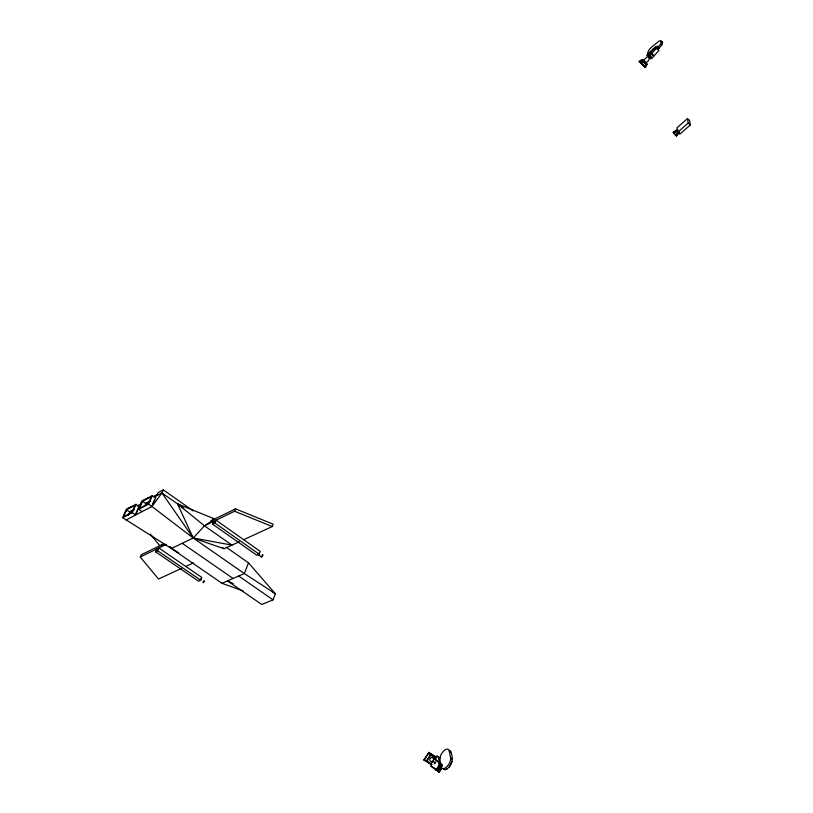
<?xml version="1.0" encoding="UTF-8"?>
<svg xmlns="http://www.w3.org/2000/svg" width="813" height="813" viewBox="0 0 813 813"><rect width="100%" height="100%" fill="white"/><g stroke="black" fill="none" stroke-linecap="round" stroke-linejoin="round"><path stroke-width="1.22" d="M443.542 769.342L445.128 769.728C452.191 767.279 453.644 758.305 450.9 752.076A7.032 3.455 -58.3 0 0 450.117 750.541M201.045 578.47L200.486 579.771M199.398 579.974L200.262 580.015M660.766 41.941A5.488 1.87 -48.4 0 1 662.585 42.296L661.467 45.426L658.266 48.963M662.585 42.296L661.467 45.426M449.264 751.019L450.585 757.919A7.154 3.526 -58.4 0 1 447.648 765.846A7.154 3.526 -58.4 0 1 441.896 768.285L439.254 772.35L430.992 766.049L431.449 763.082L434.335 758.742L440.585 763.62L439.935 759.637A7.032 3.445 -58.3 0 1 443.878 750.816A7.032 3.445 -58.3 0 1 449.264 751.019L450.9 752.076M648.987 57.377L647.788 56.199L640.746 63.221L645.481 67.489L647.097 64.146L645.878 62.733L642.29 59.491L639.16 61.361L645.258 67.255L645.949 64.573L643.703 62.55M452.099 761.405L449.304 766.903M233.24 583.643L227.538 580.909L261.735 604.486L273.056 599.852L275.343 593.744L248.524 562.84L226.075 547.129M259.134 554.202L260.231 551.366L216.085 520.208L214.927 523.044L212.6 524.172L256.776 555.259L259.134 554.202L214.927 523.044M243.707 539.7L272.233 526.539L273.158 524.161L235.536 508.857L210.597 521.001M248.524 562.84L244.347 573.561L222.02 583.307L171.401 548.501L122.651 517.688L126.361 509.405L135.954 504.334L139.308 506.662L135.629 514.985L132.255 512.668L122.651 517.688M169.46 546.946L171.401 548.501L193.23 538.013L204.48 525.838L234.581 511.235L235.536 508.857M212.6 524.172L213.768 521.336M155.527 551.783L157.651 550.757L158.84 547.992L201.858 577.464L200.75 580.218L198.565 581.193L155.527 551.783L156.706 549.019M181.329 568.49L158.525 579.008L140.243 557.017L141.218 554.761L163.057 544.141M126.005 519.995L151.96 506.489L161.939 492.952L163.291 489.863L193.27 510.96M203.077 581.823C202.285 584.801 206.126 579.486 203.646 581.021M154.805 497.302L155.608 495.452M152.61 504.07L154.389 500.005M272.233 591.579L275.343 593.744L244.347 573.561L193.23 538.013L151.96 506.489L155.639 498.084L152.244 495.706L142.397 500.91L138.698 509.273L142.102 511.621M156.675 495.727L158.017 492.648L163.291 489.863M138.698 509.273L148.555 504.111L152.244 495.706M142.539 501.316L139.409 508.389L148.312 503.735L151.431 496.621L142.539 501.316L145.923 503.664L150.375 501.326M145.029 505.686L145.923 503.664M132.255 512.668L135.954 504.334M135.395 514.599L138.515 507.556M128.495 515.117L129.826 512.109L134.165 509.832M126.493 509.812L123.352 516.824L132.031 512.281L135.161 505.229L126.493 509.812L129.826 512.109M125.7 512.027L127.062 509.009L132.082 506.357M656.874 48.678L658.5 47.032L658.713 48.607L657.859 49.542L658.449 48.363L656.467 46.351L647.707 55.68L647.331 55.335M658.449 48.363L657.595 49.298M423.817 759.962L426.51 760.653L432.049 764.281L430.555 764.261L423.817 759.962L428.868 752.371L435.585 756.679L435.89 758.509L430.362 754.881L428.868 752.371M441.947 764.769L440.666 763.956L436.327 770.48L437.475 770.226L438.756 771.039L437.607 771.303L439.681 768.092L439.172 767.665L440.453 768.478L442.15 765.917L441.947 764.769L435.006 759.2L437.099 756.049L439.589 757.645M434.437 763.905L435.88 761.73M435.778 770.135L439.172 765.023L438.756 762.452M440.666 763.956L440.88 765.104L437.475 770.226L439.142 771.283L440.839 768.722L440.219 768.204M438.349 770.887L440.046 768.326L440.839 768.722M678.845 132.783L676.446 136.025L673.164 132.275L677.635 129.704L673.164 132.275M676.446 136.025L679.292 132.092M645.573 67.266L639.16 61.361M653.235 48.841L647.158 55.528L650.491 58.76L652.29 57.794L658.906 50.528L655.4 47.124L653.235 48.841L653.622 49.187M648.398 55.182L650.735 52.611M648.073 56.564L648.428 56.178L651.132 58.699M657.006 46.961L657.951 46.432M656.487 48.333L649.872 55.609L648.428 56.178M642.29 59.491C645.065 63.963 648.53 62.886 649.353 57.703M652.178 55.487L652.869 54.735M675.207 135.232L678.581 131.645M687.493 118.586L677.066 127.722L677.768 132.184L679.871 134.084L690.349 124.938L689.597 120.497L687.493 118.586L688.235 123.027L690.349 124.938M677.768 132.184L688.235 123.027M655.065 48.048L648.815 52.987L647.046 54.928L647.707 55.68M673.845 133.678L677.808 130.751L677.412 129.948M640.857 63.302L642.951 61.869M181.848 506.336L177.519 503.897L204.48 525.838L214.723 518.989L177.519 503.897L193.23 538.013L224.124 548.734L239.276 541.753M148.159 497.861L141.696 501.275L140.344 504.324L137.143 506.011M153.423 496.611L157.763 494.314M154.48 496.885L161.939 492.952L183.728 508.247M129.694 511.712L132.895 510.025M145.781 503.267L147.966 502.109M140.243 557.017L166.421 544.314M185.771 566.437L193.443 562.901M445.128 769.728L447.18 768.864M639.394 61.585L641.101 60.995M165.303 544.334L159.805 545.716L150.415 534.151M212.437 519.395L214.723 518.989M222.02 583.307L243.026 590.868M234.581 511.235L272.233 526.539M645.654 62.723L645.197 62.195M643.54 60.731L644.465 61.503M169.5 546.885L178.758 552.921M430.494 763.824L424.254 759.84L428.929 752.808L435.158 756.801M438.522 770.754L439.142 771.283M430.992 766.049L434.457 768.255M432.282 767.147L435.748 769.352M434.457 758.844L435.006 759.2M440.88 765.104L442.15 765.917M439.172 765.023L439.721 765.379L438.39 757.116L437.099 756.049M450.585 757.919L452.231 758.976M438.39 757.116L440.046 758.183M157.651 550.757L200.74 580.228M182.224 543.297L233.097 578.48M238.697 576.031L273.056 599.852M148.555 504.111L151.96 506.489M222.091 547.322L224.124 548.734M204.48 525.838L231.969 545.116L193.23 538.013L161.939 492.952M257.782 554.436L261.359 556.956A1.341 0.518 -54.7 0 0 262.284 556.407A1.341 0.518 -54.7 0 0 262.955 554.923L262.904 554.781A1.341 0.518 -54.7 0 0 262.213 554.913M433.461 761.385L435.158 762.818M436.622 770.104L439.254 772.35M643.5 60.894L647.097 64.146M643.51 61.737L641.711 60.121L646.528 64.776M649.292 55.873L651.711 58.058M651.66 53.638L654.079 55.833M649.872 55.609L652.29 57.794M656.365 47.947L655.4 47.124M657.697 46.199L658.5 47.032M658.164 48.008L658.713 48.607M650.512 52.347L650.969 52.865M643.774 65.528L645.258 67.255M169.836 546.621L171.401 548.501M441.093 766.72L441.896 768.285M261.247 556.875L261.197 556.722A1.341 0.518 -54.7 0 1 261.38 555.96M259.388 552.413A1.352 0.518 -54.7 0 1 259.022 553.47M258.595 554.009A1.352 0.518 -54.7 0 1 257.67 554.364L257.619 554.212A1.352 0.518 -54.7 0 1 257.63 553.999M431.378 761.375A2.002 1.748 -53.1 0 1 429.762 759.596A2.002 1.748 -53.1 0 1 431.612 757.574A2.002 1.748 -53.1 0 1 433.441 759.118M432.78 762.36A2.002 1.758 -53.1 0 1 432.851 761.7M433.146 761.07A2.002 1.758 -53.1 0 1 433.614 760.551M649.536 53.658A5.406 1.839 -48.5 0 1 648.002 51.93A5.406 1.839 -48.5 0 1 652.067 46.697L657.991 41.93A5.488 1.87 -48.4 0 1 661.447 41.26A5.488 1.87 -48.4 0 1 658.845 46.29M430.362 754.881L426.51 760.653L426.927 761.009L430.768 755.226L430.362 754.881"/></g></svg>
